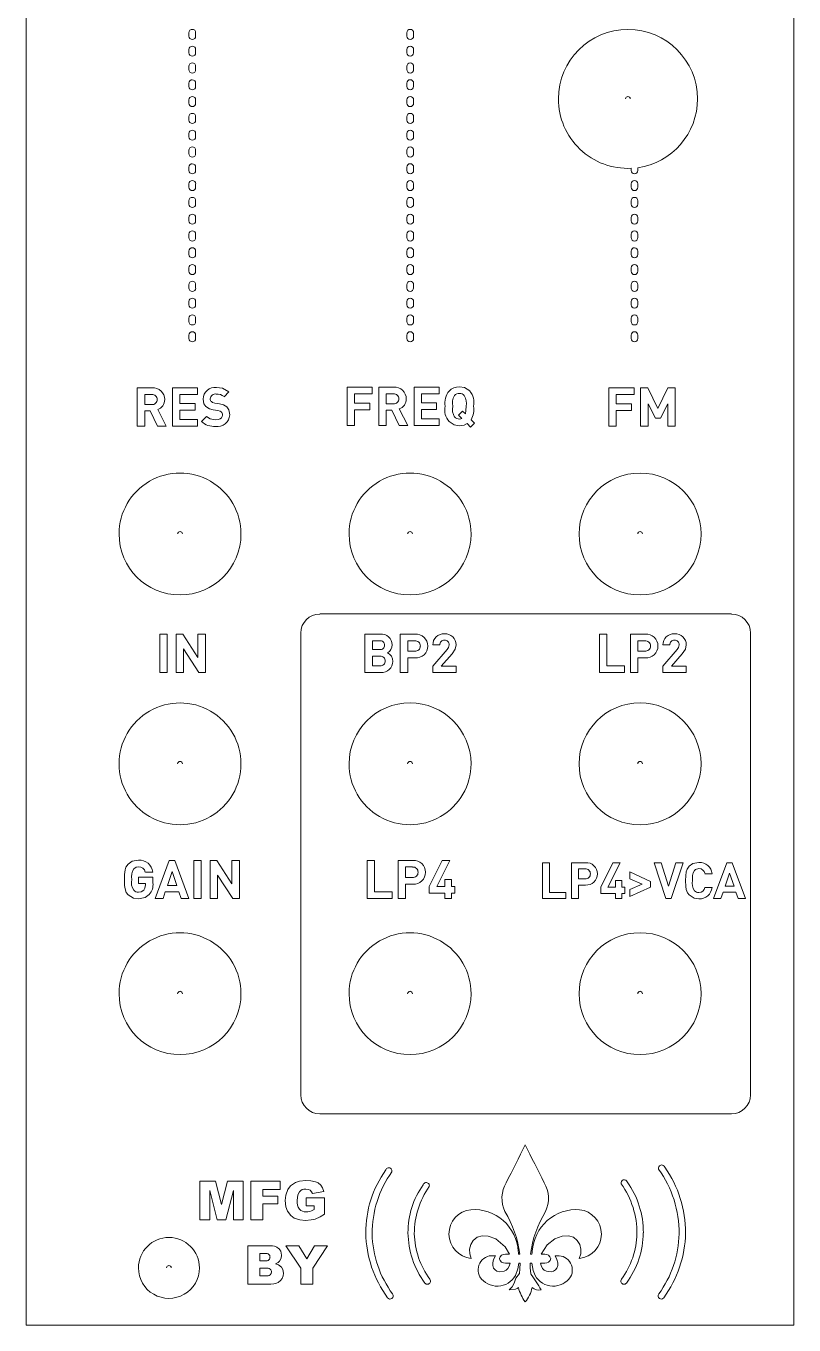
# Model space of a CAD drawing. Header units: millimetres. Extents: x 85 to 125, y -208 to -80.
# Drawn here: x 84.8 to 125.1, y -208.3 to -140.1 of the extents above; entities that cross this region are included whole.
import ezdxf

# ---------------------------------------------------------------- set-up
doc = ezdxf.new("R2010")
doc.units = ezdxf.units.MM

msp = doc.modelspace()

# ---------------------------------------------------------------- linework, layer by layer
at = {"color": 7, "linetype": 'Continuous', "lineweight": 15}
for p, q in [((84.806, -79.826), (84.806, -208.329)), ((125.107, -208.329), (125.107, -79.826)), ((93.356, -140.462), (93.356, -140.638)), ((93.709, -140.638), (93.709, -140.462)), ((104.792, -140.462), (104.792, -140.638)), ((105.145, -140.638), (105.145, -140.462)), ((93.356, -141.344), (93.356, -141.521)), ((93.709, -141.521), (93.709, -141.344)), ((104.792, -141.344), (104.792, -141.521)), ((105.145, -141.521), (105.145, -141.344)), ((93.356, -142.226), (93.356, -142.403)), ((93.709, -142.403), (93.709, -142.226)), ((104.792, -142.226), (104.792, -142.403)), ((105.145, -142.403), (105.145, -142.226)), ((93.356, -143.109), (93.356, -143.285)), ((93.709, -143.285), (93.709, -143.109)), ((104.792, -143.109), (104.792, -143.285)), ((105.145, -143.285), (105.145, -143.109)), ((93.356, -143.991), (93.356, -144.167)), ((93.709, -144.167), (93.709, -143.991)), ((104.792, -143.991), (104.792, -144.167)), ((105.145, -144.167), (105.145, -143.991)), ((93.356, -144.873), (93.356, -145.049)), ((93.709, -145.049), (93.709, -144.873)), ((104.792, -144.873), (104.792, -145.049)), ((105.145, -145.049), (105.145, -144.873)), ((93.356, -145.755), (93.356, -145.932)), ((93.709, -145.932), (93.709, -145.755)), ((104.792, -145.755), (104.792, -145.932)), ((105.145, -145.932), (105.145, -145.755)), ((93.356, -146.637), (93.356, -146.814)), ((93.709, -146.814), (93.709, -146.637)), ((104.792, -146.637), (104.792, -146.814)), ((105.145, -146.814), (105.145, -146.637)), ((93.356, -147.52), (93.356, -147.696)), ((93.709, -147.696), (93.709, -147.52)), ((104.792, -147.52), (104.792, -147.696)), ((105.145, -147.696), (105.145, -147.52)), ((116.561, -147.584), (116.561, -147.696)), ((116.913, -147.696), (116.913, -147.551)), ((93.356, -148.402), (93.356, -148.578)), ((93.709, -148.578), (93.709, -148.402)), ((104.792, -148.402), (104.792, -148.578)), ((105.145, -148.578), (105.145, -148.402)), ((116.561, -148.402), (116.561, -148.578)), ((116.913, -148.578), (116.913, -148.402)), ((93.356, -149.284), (93.356, -149.461)), ((93.709, -149.461), (93.709, -149.284)), ((104.792, -149.284), (104.792, -149.461)), ((105.145, -149.461), (105.145, -149.284)), ((116.561, -149.284), (116.561, -149.461)), ((116.913, -149.461), (116.913, -149.284)), ((93.356, -150.166), (93.356, -150.343)), ((93.709, -150.343), (93.709, -150.166)), ((104.792, -150.166), (104.792, -150.343)), ((105.145, -150.343), (105.145, -150.166)), ((116.561, -150.166), (116.561, -150.343)), ((116.913, -150.343), (116.913, -150.166)), ((93.356, -151.048), (93.356, -151.225)), ((93.709, -151.225), (93.709, -151.048)), ((104.792, -151.048), (104.792, -151.225)), ((105.145, -151.225), (105.145, -151.048)), ((116.561, -151.048), (116.561, -151.225)), ((116.913, -151.225), (116.913, -151.048)), ((93.356, -151.931), (93.356, -152.107)), ((93.709, -152.107), (93.709, -151.931)), ((104.792, -151.931), (104.792, -152.107)), ((105.145, -152.107), (105.145, -151.931)), ((116.561, -151.931), (116.561, -152.107)), ((116.913, -152.107), (116.913, -151.931)), ((93.356, -152.813), (93.356, -152.989)), ((93.709, -152.989), (93.709, -152.813)), ((104.792, -152.813), (104.792, -152.989)), ((105.145, -152.989), (105.145, -152.813)), ((116.561, -152.813), (116.561, -152.989)), ((116.913, -152.989), (116.913, -152.813)), ((93.356, -153.695), (93.356, -153.871)), ((93.709, -153.871), (93.709, -153.695)), ((104.792, -153.695), (104.792, -153.871)), ((105.145, -153.871), (105.145, -153.695)), ((116.561, -153.695), (116.561, -153.871)), ((116.913, -153.871), (116.913, -153.695)), ((93.356, -154.577), (93.356, -154.754)), ((93.709, -154.754), (93.709, -154.577)), ((104.792, -154.577), (104.792, -154.754)), ((105.145, -154.754), (105.145, -154.577)), ((116.561, -154.577), (116.561, -154.754)), ((116.913, -154.754), (116.913, -154.577)), ((93.356, -155.46), (93.356, -155.636)), ((93.709, -155.636), (93.709, -155.46)), ((104.792, -155.46), (104.792, -155.636)), ((105.145, -155.636), (105.145, -155.46)), ((116.561, -155.46), (116.561, -155.636)), ((116.913, -155.636), (116.913, -155.46)), ((93.356, -156.342), (93.356, -156.518)), ((93.709, -156.518), (93.709, -156.342)), ((104.792, -156.342), (104.792, -156.518)), ((105.145, -156.518), (105.145, -156.342)), ((116.561, -156.342), (116.561, -156.518)), ((116.913, -156.518), (116.913, -156.342)), ((91.431, -159.113), (90.644, -159.113)), ((90.644, -159.113), (90.644, -161.122)), ((91.036, -159.463), (91.036, -159.994)), ((91.406, -159.463), (91.036, -159.463)), ((93.814, -159.113), (92.49, -159.113)), ((92.49, -159.113), (92.49, -161.122)), ((92.883, -159.934), (92.883, -159.463)), ((92.883, -159.463), (93.814, -159.463)), ((93.814, -159.463), (93.814, -159.113)), ((95.197, -159.576), (95.446, -159.33)), ((102.979, -159.075), (101.655, -159.075)), ((101.655, -159.075), (101.655, -161.084)), ((102.048, -159.919), (102.048, -159.425)), ((102.048, -159.425), (102.979, -159.425)), ((102.979, -159.425), (102.979, -159.075)), ((104.108, -159.075), (103.321, -159.075)), ((103.321, -159.075), (103.321, -161.084)), ((103.713, -159.425), (103.713, -159.956)), ((104.083, -159.425), (103.713, -159.425)), ((106.491, -159.075), (105.168, -159.075)), ((105.168, -159.075), (105.168, -161.084)), ((105.56, -159.897), (105.56, -159.425)), ((105.56, -159.425), (106.491, -159.425)), ((106.491, -159.425), (106.491, -159.075)), ((116.712, -159.113), (115.389, -159.113)), ((115.389, -159.113), (115.389, -161.122)), ((115.781, -159.957), (115.781, -159.463)), ((115.781, -159.463), (116.712, -159.463)), ((116.712, -159.463), (116.712, -159.113)), ((117.441, -159.113), (117.054, -159.113)), ((117.054, -159.113), (117.054, -161.122)), ((117.966, -160.2), (117.441, -159.113)), ((118.488, -159.113), (117.966, -160.2)), ((118.874, -159.113), (118.488, -159.113)), ((118.874, -161.122), (118.874, -159.113)), ((91.036, -159.994), (91.406, -159.994)), ((92.165, -161.122), (91.716, -160.256)), ((93.675, -159.934), (92.883, -159.934)), ((92.883, -160.772), (92.883, -160.284)), ((92.883, -160.284), (93.675, -160.284)), ((93.675, -160.284), (93.675, -159.934)), ((94.63, -160.267), (94.873, -160.301)), ((94.957, -159.949), (94.72, -159.915)), ((102.841, -159.919), (102.048, -159.919)), ((102.048, -161.084), (102.048, -160.269)), ((102.048, -160.269), (102.841, -160.269)), ((102.841, -160.269), (102.841, -159.919)), ((103.713, -159.956), (104.083, -159.956)), ((103.713, -161.084), (103.713, -160.283)), ((103.713, -160.283), (103.995, -160.283)), ((103.995, -160.283), (104.388, -161.084)), ((104.842, -161.084), (104.393, -160.218)), ((106.353, -159.897), (105.56, -159.897)), ((105.56, -160.734), (105.56, -160.246)), ((105.56, -160.246), (106.353, -160.246)), ((106.353, -160.246), (106.353, -159.897)), ((116.574, -159.957), (115.781, -159.957)), ((115.781, -161.122), (115.781, -160.307)), ((115.781, -160.307), (116.574, -160.307)), ((116.574, -160.307), (116.574, -159.957)), ((117.446, -161.122), (117.446, -159.951)), ((117.446, -159.951), (117.833, -160.713)), ((118.099, -160.713), (118.482, -159.951)), ((118.482, -159.951), (118.482, -161.122)), ((91.036, -161.122), (91.036, -160.321)), ((91.036, -160.321), (91.318, -160.321)), ((91.318, -160.321), (91.711, -161.122)), ((93.814, -160.772), (92.883, -160.772)), ((93.814, -161.122), (93.814, -160.772)), ((94.272, -160.62), (94.018, -160.874)), ((106.491, -160.734), (105.56, -160.734)), ((106.491, -161.084), (106.491, -160.734)), ((107.505, -160.542), (107.713, -160.336)), ((107.679, -160.714), (107.505, -160.542)), ((107.713, -160.336), (107.863, -160.486)), ((107.956, -160.991), (108.133, -161.169)), ((108.133, -161.169), (108.339, -160.963)), ((108.339, -160.963), (108.168, -160.791)), ((117.833, -160.713), (118.099, -160.713)), ((90.644, -161.122), (91.036, -161.122)), ((91.711, -161.122), (92.165, -161.122)), ((92.49, -161.122), (93.814, -161.122)), ((101.655, -161.084), (102.048, -161.084)), ((103.321, -161.084), (103.713, -161.084)), ((104.388, -161.084), (104.842, -161.084)), ((105.168, -161.084), (106.491, -161.084)), ((115.389, -161.122), (115.781, -161.122)), ((117.054, -161.122), (117.446, -161.122)), ((118.482, -161.122), (118.874, -161.122)), ((121.828, -170.989), (100.224, -170.989)), ((92.213, -172.045), (91.821, -172.045)), ((91.821, -172.045), (91.821, -174.054)), ((92.213, -174.054), (92.213, -172.045)), ((93.032, -172.045), (92.682, -172.045)), ((92.682, -172.045), (92.682, -174.054)), ((93.828, -173.276), (93.032, -172.045)), ((94.22, -172.045), (93.828, -172.045)), ((93.828, -172.045), (93.828, -173.276)), ((94.22, -174.054), (94.22, -172.045)), ((99.224, -171.99), (99.224, -196.242)), ((102.591, -172.045), (102.591, -174.054)), ((103.398, -172.045), (102.591, -172.045)), ((103.367, -172.395), (102.984, -172.395)), ((102.984, -172.395), (102.984, -172.858)), ((104.449, -172.045), (104.449, -174.054)), ((105.228, -172.045), (104.449, -172.045)), ((105.208, -172.395), (104.841, -172.395)), ((104.841, -172.395), (104.841, -172.946)), ((115.294, -172.045), (114.901, -172.045)), ((114.901, -172.045), (114.901, -174.054)), ((115.294, -173.705), (115.294, -172.045)), ((116.524, -172.045), (116.524, -174.054)), ((117.303, -172.045), (116.524, -172.045)), ((117.283, -172.395), (116.916, -172.395)), ((116.916, -172.395), (116.916, -172.946)), ((122.828, -196.242), (122.828, -171.99)), ((93.074, -174.054), (93.074, -172.821)), ((93.074, -172.821), (93.87, -174.054)), ((102.984, -172.858), (103.367, -172.858)), ((103.393, -173.211), (102.984, -173.211)), ((102.984, -173.211), (102.984, -173.705)), ((104.841, -172.946), (105.208, -172.946)), ((106.154, -172.615), (106.521, -172.615)), ((106.905, -172.853), (106.154, -173.724)), ((106.6, -173.724), (107.161, -173.073)), ((116.916, -172.946), (117.283, -172.946)), ((118.229, -172.615), (118.596, -172.615)), ((118.98, -172.853), (118.229, -173.724)), ((118.675, -173.724), (119.237, -173.073)), ((102.984, -173.705), (103.393, -173.705)), ((104.841, -173.298), (105.228, -173.298)), ((104.841, -174.054), (104.841, -173.298)), ((106.154, -173.724), (106.154, -174.054)), ((107.376, -173.724), (106.6, -173.724)), ((107.376, -174.054), (107.376, -173.724)), ((116.204, -173.705), (115.294, -173.705)), ((116.204, -174.054), (116.204, -173.705)), ((116.916, -173.298), (117.303, -173.298)), ((116.916, -174.054), (116.916, -173.298)), ((118.229, -173.724), (118.229, -174.054)), ((119.451, -173.724), (118.675, -173.724)), ((119.451, -174.054), (119.451, -173.724)), ((91.821, -174.054), (92.213, -174.054)), ((92.682, -174.054), (93.074, -174.054)), ((93.87, -174.054), (94.22, -174.054)), ((102.591, -174.054), (103.432, -174.054)), ((104.449, -174.054), (104.841, -174.054)), ((106.154, -174.054), (107.376, -174.054)), ((114.901, -174.054), (116.204, -174.054)), ((116.524, -174.054), (116.916, -174.054)), ((118.229, -174.054), (119.451, -174.054)), ((92.317, -183.926), (91.586, -185.935)), ((92.624, -183.926), (92.317, -183.926)), ((93.358, -185.935), (92.624, -183.926)), ((93.999, -183.926), (93.607, -183.926)), ((93.607, -183.926), (93.607, -185.935)), ((93.999, -185.935), (93.999, -183.926)), ((94.818, -183.926), (94.468, -183.926)), ((94.468, -183.926), (94.468, -185.935)), ((95.613, -185.156), (94.818, -183.926)), ((96.006, -183.926), (95.613, -183.926)), ((95.613, -183.926), (95.613, -185.156)), ((96.006, -185.935), (96.006, -183.926)), ((102.708, -183.926), (102.708, -185.935)), ((103.101, -183.926), (102.708, -183.926)), ((103.101, -185.585), (103.101, -183.926)), ((104.332, -183.926), (104.332, -185.935)), ((105.111, -183.926), (104.332, -183.926)), ((106.646, -183.926), (105.958, -185.303)), ((106.359, -185.303), (107.047, -183.926)), ((107.047, -183.926), (106.646, -183.926)), ((111.916, -184.049), (111.916, -185.935)), ((112.285, -184.049), (111.916, -184.049)), ((112.285, -185.607), (112.285, -184.049)), ((114.169, -184.049), (113.438, -184.049)), ((113.438, -184.049), (113.438, -185.935)), ((115.609, -184.049), (114.962, -185.342)), ((115.339, -185.342), (115.985, -184.049)), ((115.985, -184.049), (115.609, -184.049)), ((117.762, -184.049), (118.384, -185.935)), ((118.144, -184.049), (117.762, -184.049)), ((118.522, -185.278), (118.144, -184.049)), ((118.901, -184.049), (118.522, -185.278)), ((118.66, -185.935), (119.286, -184.049)), ((119.286, -184.049), (118.901, -184.049)), ((121.577, -184.049), (120.89, -185.935)), ((121.865, -184.049), (121.577, -184.049)), ((122.554, -185.935), (121.865, -184.049)), ((91.466, -184.818), (90.707, -184.818)), ((90.707, -184.818), (90.707, -185.145)), ((91.068, -184.552), (91.463, -184.552)), ((91.466, -185.111), (91.466, -184.818)), ((92.48, -184.519), (92.226, -185.249)), ((92.726, -185.249), (92.48, -184.519)), ((94.86, -185.935), (94.86, -184.702)), ((94.86, -184.702), (95.656, -185.935)), ((104.724, -184.276), (104.724, -184.826)), ((105.091, -184.276), (104.724, -184.276)), ((104.724, -184.826), (105.091, -184.826)), ((114.15, -184.377), (113.806, -184.377)), ((113.806, -184.377), (113.806, -184.894)), ((116.5, -184.533), (116.5, -184.896)), ((117.576, -185.029), (116.5, -184.533)), ((120.436, -184.629), (120.81, -184.629)), ((121.73, -184.605), (121.492, -185.291)), ((121.96, -185.291), (121.73, -184.605)), ((90.707, -185.145), (91.077, -185.145)), ((91.077, -185.145), (91.077, -185.221)), ((92.226, -185.249), (92.726, -185.249)), ((104.724, -185.935), (104.724, -185.179)), ((104.724, -185.179), (105.111, -185.179)), ((105.958, -185.303), (105.958, -185.65)), ((106.779, -185.303), (106.359, -185.303)), ((106.779, -184.928), (106.779, -185.303)), ((107.131, -184.928), (106.779, -184.928)), ((107.131, -185.303), (107.131, -184.928)), ((107.315, -185.303), (107.131, -185.303)), ((107.315, -185.65), (107.315, -185.303)), ((113.806, -184.894), (114.15, -184.894)), ((113.806, -185.225), (114.169, -185.225)), ((113.806, -185.935), (113.806, -185.225)), ((114.962, -185.342), (114.962, -185.668)), ((115.733, -185.342), (115.339, -185.342)), ((115.733, -184.989), (115.733, -185.342)), ((116.065, -184.989), (115.733, -184.989)), ((116.065, -185.342), (116.065, -184.989)), ((116.237, -185.342), (116.065, -185.342)), ((116.237, -185.668), (116.237, -185.342)), ((116.5, -184.896), (117.138, -185.18)), ((117.138, -185.18), (116.5, -185.461)), ((116.5, -185.824), (117.576, -185.329)), ((116.5, -185.461), (116.5, -185.824)), ((117.576, -185.329), (117.576, -185.029)), ((120.81, -185.355), (120.436, -185.355)), ((121.492, -185.291), (121.96, -185.291)), ((91.586, -185.935), (91.995, -185.935)), ((91.995, -185.935), (92.116, -185.579)), ((92.116, -185.579), (92.83, -185.579)), ((92.83, -185.579), (92.949, -185.935)), ((92.949, -185.935), (93.358, -185.935)), ((93.607, -185.935), (93.999, -185.935)), ((94.468, -185.935), (94.86, -185.935)), ((95.656, -185.935), (96.006, -185.935)), ((102.708, -185.935), (104.012, -185.935)), ((104.012, -185.585), (103.101, -185.585)), ((104.012, -185.935), (104.012, -185.585)), ((104.332, -185.935), (104.724, -185.935)), ((105.958, -185.65), (106.779, -185.65)), ((106.779, -185.65), (106.779, -185.935)), ((106.779, -185.935), (107.131, -185.935)), ((107.131, -185.65), (107.315, -185.65)), ((107.131, -185.935), (107.131, -185.65)), ((111.916, -185.935), (113.14, -185.935)), ((113.14, -185.607), (112.285, -185.607)), ((113.14, -185.935), (113.14, -185.607)), ((113.438, -185.935), (113.806, -185.935)), ((114.962, -185.668), (115.733, -185.668)), ((115.733, -185.668), (115.733, -185.935)), ((115.733, -185.935), (116.065, -185.935)), ((116.065, -185.668), (116.237, -185.668)), ((116.065, -185.935), (116.065, -185.668)), ((118.384, -185.935), (118.66, -185.935)), ((120.89, -185.935), (121.275, -185.935)), ((121.275, -185.935), (121.389, -185.601)), ((121.389, -185.601), (122.058, -185.601)), ((122.058, -185.601), (122.171, -185.935)), ((122.171, -185.935), (122.554, -185.935)), ((100.224, -197.243), (121.828, -197.243)), ((94.754, -200.778), (93.933, -200.778)), ((93.933, -200.778), (93.933, -202.799)), ((95.07, -202.008), (94.754, -200.778)), ((95.385, -200.778), (95.07, -202.008)), ((96.205, -200.778), (95.385, -200.778)), ((96.205, -202.799), (96.205, -200.778)), ((98.149, -200.778), (96.606, -200.778)), ((96.606, -200.778), (96.606, -202.799)), ((97.233, -201.565), (97.233, -201.213)), ((97.233, -201.213), (98.149, -201.213)), ((98.149, -201.213), (98.149, -200.778)), ((94.444, -202.799), (94.444, -201.258)), ((94.444, -201.258), (94.837, -202.799)), ((95.3, -202.799), (95.694, -201.258)), ((95.694, -201.258), (95.694, -202.799)), ((98.016, -201.565), (97.233, -201.565)), ((98.016, -201.973), (98.016, -201.565)), ((100.466, -201.647), (99.501, -201.647)), ((99.501, -201.647), (99.501, -202.067)), ((99.836, -201.423), (100.438, -201.316)), ((100.466, -202.508), (100.466, -201.647)), ((97.233, -202.799), (97.233, -201.973)), ((97.233, -201.973), (98.016, -201.973)), ((99.501, -202.067), (99.919, -202.067)), ((99.919, -202.067), (99.919, -202.257)), ((93.933, -202.799), (94.444, -202.799)), ((94.837, -202.799), (95.3, -202.799)), ((95.694, -202.799), (96.205, -202.799)), ((96.606, -202.799), (97.233, -202.799)), ((97.616, -204.165), (96.448, -204.165)), ((96.448, -204.165), (96.448, -206.185)), ((97.077, -204.574), (97.077, -204.957)), ((97.353, -204.574), (97.077, -204.574)), ((99.131, -204.165), (98.437, -204.165)), ((98.437, -204.165), (99.224, -205.339)), ((99.538, -204.846), (99.131, -204.165)), ((99.946, -204.165), (99.538, -204.846)), ((99.85, -205.339), (100.635, -204.165)), ((100.635, -204.165), (99.946, -204.165)), ((110.17, -204.614), (109.966, -204.614)), ((110.717, -204.614), (110.652, -204.614)), ((111.356, -204.614), (111.282, -204.614)), ((112.025, -204.614), (111.838, -204.614)), ((97.077, -204.957), (97.349, -204.957)), ((97.077, -205.342), (97.077, -205.751)), ((97.394, -205.342), (97.077, -205.342)), ((99.224, -205.339), (99.224, -206.185)), ((99.85, -206.185), (99.85, -205.339)), ((109.966, -205.075), (110.211, -205.075)), ((110.659, -205.075), (110.735, -205.075)), ((111.261, -205.075), (111.35, -205.075)), ((111.798, -205.075), (112.025, -205.075)), ((97.077, -205.751), (97.396, -205.751)), ((96.448, -206.185), (97.525, -206.185)), ((99.224, -206.185), (99.85, -206.185)), ((84.806, -208.329), (125.107, -208.329))]:
    msp.add_line(p, q, dxfattribs=at)
at = {"color": 7, "linetype": 'Continuous', "lineweight": 15, "flags": 128}
for points in [[(95.446, -159.33), (95.121, -159.138), (94.796, -159.096)], [(108.091, -159.278), (107.821, -159.103), (107.55, -159.058)], [(94.097, -159.706), (94.142, -159.954), (94.241, -160.101)], [(94.241, -160.101), (94.428, -160.217), (94.63, -160.267)], [(94.72, -159.915), (94.6, -159.88), (94.534, -159.836)], [(94.873, -160.301), (94.991, -160.332), (95.05, -160.372)], [(95.341, -160.104), (95.163, -159.997), (94.957, -159.949)], [(95.496, -160.53), (95.449, -160.263), (95.341, -160.104)], [(107.863, -160.486), (107.895, -160.302), (107.9, -160.08)], [(94.757, -160.789), (94.463, -160.742), (94.272, -160.62)], [(95.113, -160.541), (95.1, -160.623), (95.061, -160.69), (94.999, -160.74), (94.894, -160.777), (94.757, -160.789)], [(107.005, -160.881), (107.277, -161.057), (107.55, -161.101)], [(107.55, -160.751), (107.627, -160.74), (107.679, -160.714)], [(107.55, -161.101), (107.794, -161.067), (107.956, -160.991)], [(107.009, -172.61), (106.978, -172.747), (106.905, -172.853)], [(107.161, -173.073), (107.333, -172.83), (107.376, -172.613)], [(119.085, -172.61), (119.053, -172.747), (118.98, -172.853)], [(119.237, -173.073), (119.408, -172.83), (119.451, -172.613)], [(90.165, -184.129), (90.05, -184.288), (90.002, -184.431)], [(90.707, -183.909), (90.379, -183.978), (90.165, -184.129)], [(120.116, -184.033), (119.807, -184.098), (119.607, -184.24)], [(90.002, -184.431), (89.975, -184.671), (89.968, -184.93)], [(90.456, -184.366), (90.581, -184.28), (90.707, -184.259)], [(119.453, -184.523), (119.428, -184.748), (119.421, -184.992)], [(119.607, -184.24), (119.498, -184.388), (119.453, -184.523)], [(89.968, -184.93), (89.979, -185.25), (90.002, -185.43)], [(90.002, -185.43), (90.069, -185.608), (90.165, -185.732)], [(90.987, -185.489), (90.847, -185.58), (90.707, -185.602)], [(91.077, -185.221), (91.048, -185.387), (90.987, -185.489)], [(119.421, -184.992), (119.432, -185.292), (119.453, -185.461)], [(119.453, -185.461), (119.517, -185.628), (119.607, -185.744)], [(90.165, -185.732), (90.444, -185.909), (90.707, -185.952)], [(90.707, -185.952), (91.051, -185.882), (91.274, -185.723)], [(119.607, -185.744), (119.869, -185.911), (120.116, -185.951)], [(98.545, -201.213), (98.435, -201.514), (98.408, -201.789)], [(98.945, -200.842), (98.689, -201.021), (98.545, -201.213)], [(99.497, -200.744), (99.153, -200.775), (98.945, -200.842)], [(99.483, -201.188), (99.622, -201.207), (99.71, -201.248)], [(99.998, -200.805), (99.759, -200.756), (99.497, -200.744)], [(99.71, -201.248), (99.793, -201.333), (99.836, -201.423)], [(100.274, -200.993), (100.133, -200.871), (99.998, -200.805)], [(100.438, -201.316), (100.36, -201.118), (100.274, -200.993)], [(98.408, -201.789), (98.448, -202.118), (98.533, -202.345)], [(99.034, -201.782), (99.072, -201.488), (99.156, -201.33)], [(98.533, -202.345), (98.705, -202.579), (98.885, -202.71)], [(99.701, -202.36), (99.592, -202.385), (99.501, -202.391)], [(99.919, -202.257), (99.79, -202.325), (99.701, -202.36)], [(99.976, -202.765), (100.235, -202.651), (100.466, -202.508)], [(98.885, -202.71), (99.18, -202.809), (99.471, -202.833)], [(99.471, -202.833), (99.773, -202.812), (99.976, -202.765)], [(108.169, -204.829), (108.09, -204.596), (108.082, -204.345), (108.146, -204.1), (108.278, -203.885), (108.476, -203.723), (108.739, -203.641), (109.065, -203.661), (109.453, -203.809)], [(109.453, -203.809), (109.95, -204.216), (110.17, -204.614)], [(111.838, -204.614), (112.146, -204.117), (112.556, -203.809)], [(112.556, -203.809), (112.943, -203.661), (113.269, -203.641), (113.532, -203.723), (113.731, -203.885), (113.863, -204.1), (113.926, -204.345), (113.919, -204.596), (113.84, -204.829)], [(98.221, -204.668), (98.172, -204.45), (98.065, -204.31)], [(110.652, -204.614), (110.642, -204.522), (110.633, -204.451)], [(111.375, -204.451), (111.364, -204.541), (111.356, -204.614)], [(97.892, -205.11), (98.031, -205.043), (98.109, -204.975)], [(98.212, -205.29), (98.061, -205.171), (97.892, -205.11)], [(98.109, -204.975), (98.199, -204.816), (98.221, -204.668)], [(98.315, -205.611), (98.283, -205.415), (98.212, -205.29)], [(110.094, -205.356), (110.006, -205.447), (109.894, -205.507), (109.642, -205.533), (109.521, -205.499), (109.417, -205.433), (109.339, -205.336), (109.298, -205.206), (109.3, -205.064), (109.345, -204.896), (109.441, -204.703)], [(110.211, -205.075), (110.161, -205.238), (110.094, -205.356)], [(110.484, -205.734), (110.614, -205.386), (110.659, -205.075)], [(110.735, -205.075), (110.722, -205.377), (110.698, -205.625)], [(111.297, -205.65), (111.268, -205.322), (111.261, -205.075)], [(111.35, -205.075), (111.415, -205.466), (111.524, -205.734)], [(111.914, -205.356), (111.834, -205.204), (111.798, -205.075)], [(112.568, -204.703), (112.664, -204.896), (112.709, -205.064), (112.711, -205.206), (112.669, -205.336), (112.592, -205.433), (112.488, -205.499), (112.367, -205.533), (112.115, -205.507), (112.003, -205.447), (111.914, -205.356)], [(97.623, -205.694), (97.676, -205.618), (97.689, -205.54)], [(98.042, -206.091), (98.167, -205.993), (98.242, -205.893)], [(98.242, -205.893), (98.301, -205.743), (98.315, -205.611)], [(110.698, -205.625), (110.509, -205.873), (110.414, -206.136), (110.326, -206.327), (110.161, -206.487)], [(97.525, -206.185), (97.647, -206.176), (97.805, -206.158)], [(97.805, -206.158), (97.957, -206.127), (98.042, -206.091)], [(110.161, -206.487), (110.496, -206.45), (110.586, -206.412), (110.644, -206.362)]]:
    msp.add_lwpolyline(points, dxfattribs=at)
at = {"color": 7, "linetype": 'Continuous', "lineweight": 15}
for centre, radius, start, end in [((93.532, -140.462), 0.176, 89.94226, 180.05774), ((93.533, -140.462), 0.176, 359.98421, 90.07305), ((104.968, -140.462), 0.176, 89.85718, 180.03978), ((104.969, -140.462), 0.176, 359.93634, 90.06365), ((116.393, -143.938), 3.65, 0.00069, 179.99931), ((93.532, -140.639), 0.176, 179.94835, 270.05165), ((93.532, -141.344), 0.176, 89.94835, 180.05165), ((93.533, -140.639), 0.176, 269.92774, 0.01499), ((93.533, -141.344), 0.176, 359.99013, 90.06713), ((104.968, -140.639), 0.176, 179.97417, 270.12886), ((104.968, -141.344), 0.176, 89.86326, 180.03371), ((104.969, -140.639), 0.176, 269.94243, 0.05757), ((104.969, -141.344), 0.176, 359.94226, 90.05774), ((93.533, -141.521), 0.176, 179.92774, 270.01499), ((93.533, -141.521), 0.176, 269.9695, 0.03051), ((104.968, -141.521), 0.176, 179.95351, 270.09226), ((104.968, -141.521), 0.176, 269.98422, 0.07305), ((93.532, -142.226), 0.176, 89.94835, 180.05165), ((93.532, -142.403), 0.176, 179.94243, 270.05757), ((93.533, -142.226), 0.176, 359.99013, 90.06713), ((93.533, -142.403), 0.176, 269.92166, 0.02108), ((104.968, -142.226), 0.176, 89.86326, 180.03371), ((104.968, -142.403), 0.176, 179.96826, 270.13478), ((104.969, -142.226), 0.176, 359.94226, 90.05774), ((104.969, -142.403), 0.176, 269.93635, 0.06366), ((93.532, -143.108), 0.176, 89.94226, 180.05774), ((93.533, -143.109), 0.176, 359.98421, 90.07305), ((104.968, -143.108), 0.176, 89.85718, 180.03978), ((104.969, -143.108), 0.176, 359.93634, 90.06365), ((93.533, -143.285), 0.176, 179.92774, 270.01499), ((93.532, -143.991), 0.176, 89.95973, 180.09754), ((93.533, -143.285), 0.176, 269.9695, 0.03051), ((93.533, -143.991), 0.176, 359.93992, 90.06008), ((104.968, -143.285), 0.176, 179.95351, 270.09226), ((104.968, -143.991), 0.176, 89.87462, 180.07961), ((104.968, -143.285), 0.176, 269.98422, 0.07305), ((104.969, -143.991), 0.176, 359.89208, 90.05065), ((116.393, -143.938), 3.65, 179.99737, 272.63335), ((116.393, -143.938), 0.125, 360, 180), ((116.396, -143.94), 3.648, 278.16222, 0.03614), ((93.532, -144.167), 0.176, 179.94243, 270.05757), ((93.533, -144.167), 0.176, 269.92166, 0.02108), ((104.968, -144.167), 0.176, 179.96826, 270.13478), ((104.969, -144.167), 0.176, 269.93635, 0.06366), ((93.532, -144.873), 0.176, 89.94226, 180.05774), ((93.532, -145.05), 0.176, 179.90408, 270.03865), ((93.533, -144.873), 0.176, 359.98421, 90.07305), ((93.533, -145.05), 0.176, 269.94517, 0.05483), ((104.968, -144.873), 0.176, 89.85718, 180.03978), ((104.968, -145.05), 0.176, 179.92988, 270.11589), ((104.969, -144.873), 0.176, 359.93634, 90.06365), ((104.969, -145.05), 0.176, 269.9599, 0.09737), ((93.532, -145.755), 0.176, 89.95973, 180.09754), ((93.532, -145.932), 0.176, 179.94835, 270.05165), ((93.533, -145.755), 0.176, 359.93992, 90.06008), ((93.533, -145.932), 0.176, 269.92774, 0.01499), ((104.968, -145.755), 0.176, 89.87462, 180.07961), ((104.968, -145.932), 0.176, 179.97417, 270.12886), ((104.969, -145.755), 0.176, 359.89208, 90.05065), ((104.969, -145.932), 0.176, 269.94243, 0.05757), ((93.532, -146.637), 0.176, 89.94835, 180.05165), ((93.533, -146.637), 0.176, 359.99013, 90.06713), ((104.968, -146.637), 0.176, 89.86326, 180.03371), ((104.969, -146.637), 0.176, 359.94226, 90.05774), ((93.532, -146.814), 0.176, 179.89817, 270.04457), ((93.532, -147.519), 0.176, 89.96581, 180.09146), ((93.533, -146.814), 0.176, 269.93909, 0.06091), ((93.533, -147.52), 0.176, 359.94584, 90.05416), ((104.968, -146.814), 0.176, 179.92397, 270.1218), ((104.968, -147.519), 0.176, 89.88069, 180.07354), ((104.969, -146.814), 0.176, 269.95382, 0.10345), ((104.969, -147.519), 0.176, 359.898, 90.04473), ((93.532, -147.696), 0.176, 179.94243, 270.05757), ((93.533, -147.696), 0.176, 269.92166, 0.02108), ((104.968, -147.696), 0.176, 179.96826, 270.13478), ((104.969, -147.696), 0.176, 269.93635, 0.06366), ((116.737, -147.696), 0.176, 179.8816, 270.1184), ((116.737, -147.696), 0.176, 269.99554, 0.00446), ((93.533, -148.402), 0.177, 90.03798, 180.0765), ((93.532, -148.579), 0.176, 179.94243, 270.05757), ((93.533, -148.402), 0.177, 359.95481, 89.98797), ((93.533, -148.578), 0.176, 269.92166, 0.02108), ((104.968, -148.402), 0.177, 89.95277, 180.05867), ((104.968, -148.578), 0.176, 179.96826, 270.13478), ((104.968, -148.402), 0.176, 359.90701, 89.97851), ((104.969, -148.579), 0.176, 269.93635, 0.06366), ((116.737, -148.402), 0.176, 89.9788, 180.13568), ((116.737, -148.579), 0.176, 179.8816, 270.1184), ((116.737, -148.402), 0.177, 359.96789, 89.91764), ((116.737, -148.578), 0.176, 269.99554, 0.00446), ((93.532, -149.284), 0.176, 89.94226, 180.05774), ((93.533, -149.284), 0.176, 359.98421, 90.07305), ((104.968, -149.284), 0.176, 89.85718, 180.03978), ((104.969, -149.284), 0.176, 359.93634, 90.06365), ((116.737, -149.284), 0.176, 89.88309, 180.11691), ((116.737, -149.284), 0.176, 359.9972, 90.0028), ((93.532, -149.461), 0.176, 179.94835, 270.05165), ((93.532, -150.166), 0.176, 89.94226, 180.05774), ((93.533, -149.461), 0.176, 269.92774, 0.01499), ((93.533, -150.166), 0.176, 359.98421, 90.07305), ((104.968, -149.461), 0.176, 179.97417, 270.12886), ((104.968, -150.166), 0.176, 89.85718, 180.03978), ((104.969, -149.461), 0.176, 269.94243, 0.05757), ((104.969, -150.166), 0.176, 359.93634, 90.06365), ((116.737, -149.461), 0.176, 179.88751, 270.11249), ((116.737, -150.166), 0.176, 89.88309, 180.11691), ((116.737, -149.461), 0.176, 270.00163, 359.99837), ((116.737, -150.166), 0.176, 359.9972, 90.0028), ((93.532, -150.343), 0.176, 179.94835, 270.05165), ((93.533, -150.343), 0.176, 269.92774, 0.01499), ((104.968, -150.343), 0.176, 179.97417, 270.12886), ((104.969, -150.343), 0.176, 269.94243, 0.05757), ((116.737, -150.343), 0.176, 179.88751, 270.11249), ((116.737, -150.343), 0.176, 270.00163, 359.99837), ((93.532, -151.048), 0.176, 89.94835, 180.05165), ((93.532, -151.225), 0.176, 179.94243, 270.05757), ((93.533, -151.048), 0.176, 359.99013, 90.06713), ((93.533, -151.225), 0.176, 269.92166, 0.02108), ((104.968, -151.048), 0.176, 89.86326, 180.03371), ((104.968, -151.225), 0.176, 179.96826, 270.13478), ((104.969, -151.048), 0.176, 359.94226, 90.05774), ((104.969, -151.225), 0.176, 269.93635, 0.06366), ((116.737, -151.048), 0.176, 89.88917, 180.11083), ((116.737, -151.225), 0.176, 179.8816, 270.1184), ((116.737, -151.048), 0.176, 0.00313, 89.99687), ((116.737, -151.225), 0.176, 269.99554, 0.00446), ((93.532, -151.931), 0.176, 89.94835, 180.05165), ((93.532, -152.107), 0.176, 179.94243, 270.05757), ((93.533, -151.931), 0.176, 359.99013, 90.06713), ((93.533, -152.107), 0.176, 269.92166, 0.02108), ((104.968, -151.931), 0.176, 89.86326, 180.03371), ((104.968, -152.107), 0.176, 179.96826, 270.13478), ((104.969, -151.931), 0.176, 359.94226, 90.05774), ((104.969, -152.107), 0.176, 269.93635, 0.06366), ((116.737, -151.93), 0.176, 89.88917, 180.11083), ((116.737, -152.108), 0.176, 179.8816, 270.1184), ((116.737, -151.931), 0.176, 0.00313, 89.99687), ((116.737, -152.107), 0.176, 269.99554, 0.00446), ((93.532, -152.813), 0.176, 89.94835, 180.05165), ((93.533, -152.813), 0.176, 359.99013, 90.06713), ((104.968, -152.813), 0.176, 89.86326, 180.03371), ((104.969, -152.813), 0.176, 359.94226, 90.05774), ((116.737, -152.812), 0.176, 89.88917, 180.11083), ((116.737, -152.813), 0.176, 0.00313, 89.99687), ((93.532, -152.99), 0.176, 179.94243, 270.05757), ((93.533, -152.99), 0.176, 269.92166, 0.02108), ((104.968, -152.99), 0.176, 179.96826, 270.13478), ((104.969, -152.99), 0.176, 269.93635, 0.06366), ((116.737, -152.99), 0.176, 179.8816, 270.1184), ((116.737, -152.989), 0.176, 269.99554, 0.00446), ((93.532, -153.695), 0.176, 89.94226, 180.05774), ((93.533, -153.872), 0.176, 179.9131, 269.97243), ((93.533, -153.695), 0.176, 359.98421, 90.07305), ((93.533, -153.872), 0.177, 270.01731, 0.0399), ((104.968, -153.695), 0.176, 89.85718, 180.03978), ((104.968, -153.872), 0.177, 179.9388, 270.04977), ((104.969, -153.695), 0.176, 359.93634, 90.06365), ((104.968, -153.872), 0.176, 270.03206, 0.08242), ((116.737, -153.695), 0.176, 89.88309, 180.11691), ((116.737, -153.872), 0.176, 179.85224, 270.03328), ((116.737, -153.695), 0.176, 359.9972, 90.0028), ((116.737, -153.871), 0.177, 270.09125, 0.02323), ((93.532, -154.577), 0.176, 89.94226, 180.05774), ((93.532, -154.754), 0.176, 179.94835, 270.05165), ((93.533, -154.577), 0.176, 359.98421, 90.07305), ((93.533, -154.754), 0.176, 269.92774, 0.01499), ((104.968, -154.577), 0.176, 89.85718, 180.03978), ((104.968, -154.754), 0.176, 179.97417, 270.12886), ((104.969, -154.577), 0.176, 359.93634, 90.06365), ((104.969, -154.754), 0.176, 269.94243, 0.05757), ((116.737, -154.577), 0.176, 89.88309, 180.11691), ((116.737, -154.754), 0.176, 179.88751, 270.11249), ((116.737, -154.577), 0.176, 359.9972, 90.0028), ((116.737, -154.754), 0.176, 270.00163, 359.99837), ((93.532, -155.459), 0.176, 89.94226, 180.05774), ((93.533, -155.46), 0.176, 359.98421, 90.07305), ((104.968, -155.459), 0.176, 89.85718, 180.03978), ((104.969, -155.459), 0.176, 359.93634, 90.06365), ((116.737, -155.459), 0.176, 89.88309, 180.11691), ((116.737, -155.46), 0.176, 359.9972, 90.0028), ((93.532, -155.636), 0.176, 179.94835, 270.05165), ((93.532, -156.341), 0.176, 89.94226, 180.05774), ((93.533, -155.636), 0.176, 269.92774, 0.01499), ((93.533, -156.342), 0.176, 359.98421, 90.07305), ((104.968, -155.636), 0.176, 179.97417, 270.12886), ((104.968, -156.341), 0.176, 89.85718, 180.03978), ((104.969, -155.636), 0.176, 269.94243, 0.05757), ((104.969, -156.341), 0.176, 359.93634, 90.06365), ((116.737, -155.636), 0.176, 179.88751, 270.11249), ((116.737, -156.341), 0.176, 89.88309, 180.11691), ((116.737, -155.636), 0.176, 270.00163, 359.99837), ((116.737, -156.342), 0.176, 359.9972, 90.0028), ((93.532, -156.518), 0.176, 179.94243, 270.05757), ((93.533, -156.518), 0.176, 269.92166, 0.02108), ((104.968, -156.518), 0.176, 179.96826, 270.13478), ((104.969, -156.518), 0.176, 269.93635, 0.06366), ((116.737, -156.519), 0.176, 179.8816, 270.1184), ((116.737, -156.518), 0.176, 269.99554, 0.00446), ((91.426, -159.727), 0.265, 359.79321, 94.36631), ((91.47, -159.725), 0.613, 359.68793, 93.62732), ((94.724, -159.719), 0.627, 83.37579, 178.73806), ((94.746, -159.706), 0.271, 81.69356, 176.90016), ((94.835, -159.971), 0.536, 47.55366, 95.37641), ((104.103, -159.689), 0.265, 359.79913, 94.368), ((104.147, -159.687), 0.613, 359.69224, 93.62629), ((107.761, -159.89), 0.972, 141.02483, 191.24836), ((107.531, -159.796), 0.738, 88.57586, 135.46423), ((107.904, -159.91), 0.725, 147.03325, 193.56204), ((107.541, -159.741), 0.333, 88.50003, 137.31475), ((107.561, -159.729), 0.321, 41.71007, 92.03092), ((107.135, -159.923), 0.781, 348.4506, 31.49016), ((107.4, -159.877), 0.914, 347.18946, 40.90796), ((91.426, -159.73), 0.265, 265.66541, 0.31948), ((91.539, -159.742), 0.544, 288.99637, 1.41998), ((94.667, -159.697), 0.192, 178.47699, 226.26351), ((104.103, -159.692), 0.265, 265.67106, 0.32141), ((104.216, -159.704), 0.544, 288.98042, 1.43632), ((107.694, -160.286), 0.91, 166.92813, 220.81042), ((107.971, -160.238), 0.788, 168.39522, 211.00949), ((107.153, -160.247), 1.151, 331.83409, 8.36709), ((94.672, -160.21), 0.932, 225.3823, 274.85691), ((94.847, -160.496), 0.65, 261.52677, 357.04436), ((94.894, -160.525), 0.22, 355.95816, 44.41623), ((107.538, -160.424), 0.327, 222.20996, 271.96173), ((92.888, -166.788), 3.2, 359.99606, 180.00394), ((104.958, -166.788), 3.2, 359.9988, 180.0012), ((117.029, -166.788), 3.2, 0.00068, 179.99932), ((92.888, -166.788), 3.2, 180.0017, 359.9983), ((92.888, -166.788), 0.125, 360, 180), ((104.958, -166.788), 3.2, 180.00443, 359.99557), ((104.958, -166.788), 0.125, 360, 180), ((117.029, -166.788), 3.2, 180.00631, 359.99369), ((117.029, -166.788), 0.125, 360, 180), ((100.226, -171.992), 1.002, 90.11144, 179.89867), ((121.826, -171.992), 1.002, 0.09747, 89.90051), ((103.394, -172.626), 0.233, 359.89617, 96.68816), ((103.459, -172.602), 0.56, 359.17055, 96.25096), ((105.228, -172.665), 0.271, 358.61766, 94.19685), ((105.266, -172.669), 0.624, 359.6876, 93.50965), ((106.729, -172.602), 0.575, 86.26082, 181.37242), ((106.754, -172.593), 0.234, 87.06549, 185.60606), ((106.804, -172.599), 0.572, 358.65133, 93.79287), ((106.776, -172.592), 0.234, 355.54271, 92.37973), ((117.303, -172.666), 0.272, 358.7709, 94.21702), ((117.342, -172.669), 0.625, 359.71505, 93.55828), ((118.804, -172.602), 0.575, 86.26062, 181.37235), ((118.829, -172.593), 0.234, 87.06502, 185.60583), ((118.879, -172.599), 0.572, 358.65216, 93.79481), ((118.851, -172.592), 0.234, 355.5929, 92.49453), ((103.395, -172.628), 0.232, 263.13892, 0.19864), ((103.416, -173.449), 0.239, 358.3301, 95.5611), ((103.555, -172.614), 0.464, 297.69993, 0.50738), ((103.575, -173.455), 0.473, 357.44861, 65.56727), ((105.229, -172.677), 0.269, 265.41882, 1.12106), ((105.266, -172.675), 0.625, 266.52894, 0.2416), ((117.304, -172.677), 0.27, 265.38426, 0.98231), ((117.341, -172.674), 0.625, 266.47777, 0.21668), ((103.413, -173.463), 0.242, 265.17689, 1.73234), ((103.487, -173.496), 0.561, 264.39307, 2.06909), ((92.888, -178.858), 3.2, 359.99749, 180.00251), ((104.958, -178.858), 3.2, 0.00022, 179.99978), ((117.029, -178.858), 3.2, 0.0021, 179.9979), ((92.888, -178.858), 0.125, 360, 180), ((104.958, -178.858), 0.125, 360, 180), ((117.029, -178.858), 0.125, 360, 180), ((92.888, -178.859), 3.2, 179.99606, 0.00394), ((104.958, -178.858), 3.2, 179.99864, 0.00136), ((117.029, -178.858), 3.2, 180.00052, 359.99948), ((90.741, -184.635), 0.727, 6.53026, 92.68484), ((105.149, -184.549), 0.624, 359.71421, 93.51525), ((114.205, -184.635), 0.587, 359.77662, 93.51407), ((120.143, -184.703), 0.671, 6.37852, 92.29905), ((91.152, -184.775), 0.807, 149.58366, 191.11064), ((90.724, -184.607), 0.348, 9.03878, 92.83546), ((105.11, -184.547), 0.271, 358.81763, 94.1041), ((105.112, -184.558), 0.269, 265.40915, 1.09654), ((105.148, -184.555), 0.625, 266.55139, 0.25136), ((114.169, -184.631), 0.254, 358.73303, 94.15241), ((114.171, -184.642), 0.253, 265.39459, 1.18066), ((114.204, -184.639), 0.588, 266.54967, 0.19394), ((120.485, -184.84), 0.712, 147.69696, 192.32694), ((120.1, -184.648), 0.287, 86.1822, 138.92712), ((120.124, -184.678), 0.317, 8.95039, 90.87994), ((91.066, -185.103), 0.727, 166.2689, 212.92137), ((90.691, -185.287), 0.316, 221.93554, 272.90137), ((90.684, -185.202), 0.788, 318.5677, 6.62877), ((120.424, -185.155), 0.655, 165.59669, 214.36515), ((120.103, -185.327), 0.296, 221.79627, 272.96278), ((120.141, -185.278), 0.673, 267.86116, 353.46463), ((120.126, -185.308), 0.314, 268.76042, 351.48371), ((92.888, -190.929), 3.2, 359.99606, 180.00394), ((104.958, -190.929), 3.2, 359.9988, 180.0012), ((117.029, -190.929), 3.2, 0.00068, 179.99932), ((92.888, -190.929), 3.2, 180.0017, 359.9983), ((92.888, -190.929), 0.125, 360, 180), ((104.958, -190.929), 3.2, 180.00443, 359.99557), ((104.958, -190.929), 0.125, 360, 180), ((117.029, -190.929), 3.2, 180.00631, 359.99369), ((117.029, -190.929), 0.125, 360, 180), ((100.226, -196.241), 1.002, 180.08994, 269.89995), ((121.826, -196.241), 1.002, 270.08919, 359.91283), ((30.804, -159.854), 89.184, 332.62866, 334.06481), ((203.675, -153.83), 103.03, 205.91571, 207.15758), ((108.283, -203.462), 5.646, 144.55785, 180.34118), ((108.529, -203.512), 5.558, 144.55785, 180.34118), ((103.842, -200.238), 0.166, 342.44951, 162.44951), ((118.163, -200.091), 0.166, 17.55049, 197.55049), ((113.271, -203.51), 5.81, 359.65882, 35.44215), ((113.517, -203.461), 5.898, 359.65882, 35.44215), ((99.466, -201.595), 0.408, 87.56954, 139.52459), ((109.166, -203.463), 4.315, 144.58941, 180.30963), ((109.411, -203.513), 4.228, 144.5894, 180.30964), ((105.807, -201.013), 0.166, 342.44952, 162.44952), ((111.406, -201.679), 1.626, 149.64396, 205.11256), ((110.558, -201.681), 1.664, 335.5722, 29.67285), ((116.198, -200.866), 0.166, 17.55048, 197.55048), ((112.396, -203.509), 4.472, 359.65881, 35.44216), ((112.642, -203.46), 4.559, 359.65881, 35.44215), ((99.709, -201.854), 0.679, 173.85158, 215.64384), ((99.481, -201.95), 0.441, 222.87845, 272.65033), ((108.286, -203.55), 1.284, 95.76472, 264.75155), ((108.315, -204.589), 2.322, 3.4265, 93.9016), ((105.255, -205.26), 5.5, 6.74313, 31.711), ((116.737, -205.273), 5.494, 148.09439, 173.11437), ((113.696, -204.593), 2.325, 86.18073, 176.49073), ((113.717, -203.55), 1.284, 275.46326, 84.02256), ((92.306, -205.329), 1.6, 0.00344, 179.99656), ((108.569, -203.399), 5.932, 180.92897, 216.14107), ((108.524, -203.414), 5.555, 181.34608, 216.26571), ((109.445, -203.416), 4.595, 180.88775, 216.10583), ((109.406, -203.428), 4.224, 181.46012, 216.23918), ((112.645, -203.428), 4.224, 323.76271, 358.538), ((112.602, -203.414), 4.599, 323.91022, 359.0962), ((113.528, -203.414), 5.554, 323.73358, 358.65464), ((113.476, -203.397), 5.939, 323.88005, 359.04991), ((97.386, -204.865), 0.293, 55.49647, 96.52436), ((97.434, -204.754), 0.176, 357.4272, 47.6497), ((97.663, -204.786), 0.623, 49.88992, 94.35269), ((109.925, -204.892), 0.281, 81.59115, 170.26787), ((112.062, -204.898), 0.286, 10.67813, 97.46157), ((92.306, -205.329), 1.6, 179.99618, 0.00382), ((92.306, -205.329), 0.125, 360, 180), ((97.388, -204.68), 0.28, 261.96086, 305.83727), ((97.433, -205.688), 0.349, 56.90015, 96.40792), ((97.429, -204.775), 0.181, 312.93148, 4.12265), ((109.28, -205.435), 0.749, 77.595, 209.44326), ((109.929, -204.792), 0.286, 190.682, 277.45958), ((112.066, -204.797), 0.281, 261.59479, 350.26492), ((112.724, -205.439), 0.752, 331.01507, 101.94666), ((97.438, -205.439), 0.315, 262.28481, 305.95103), ((97.509, -205.535), 0.18, 358.34424, 50.54367), ((105.866, -206.024), 0.166, 216.61766, 36.61766), ((109.534, -205.196), 1.092, 213.77669, 330.46524), ((80.083, -226.695), 37.646, 32.46547, 33.98809), ((112.474, -205.196), 1.092, 209.53411, 326.22395), ((116.186, -206.024), 0.166, 143.38229, 323.38229), ((103.912, -206.799), 0.166, 216.61761, 36.61761), ((113.114, -205.679), 2.562, 195.44526, 214.22758), ((109.784, -206.067), 1.605, 318.97584, 349.41908), ((111.73, -205.937), 0.562, 229.11062, 281.8649), ((118.14, -206.799), 0.166, 143.38239, 323.38239)]:
    msp.add_arc(centre, radius, start, end, dxfattribs=at)

doc.saveas('drawing.dxf')
